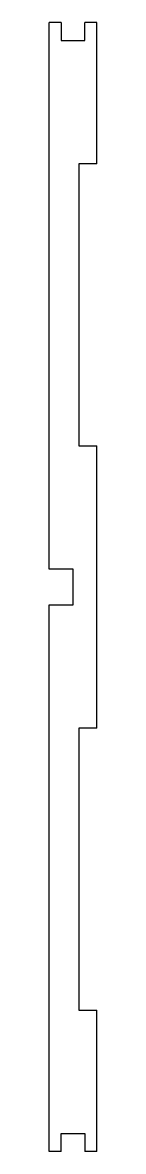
# Model space of a CAD drawing. Header units: millimetres. Extents: x -8 to 0, y -94 to 94.
import ezdxf

# ---------------------------------------------------------------- set-up
doc = ezdxf.new("R2010")
doc.units = ezdxf.units.MM
doc.layers.add('Shape2DView004', color=7, linetype='CONTINUOUS')

msp = doc.modelspace()

# ---------------------------------------------------------------- linework, layer by layer
at = {"layer": 'Shape2DView004'}
for p, q in [((-6, 94.5), (-8, 94.5)), ((-8, 3), (-8, 94.5)), ((-6, 94.5), (-6, 91.5)), ((0, 94.5), (-2, 94.5)), ((-2, 91.5), (-2, 94.5)), ((0, 70.875), (0, 94.5)), ((-6, 91.5), (-2, 91.5)), ((-3, 70.875), (-3, 23.625)), ((0, 70.875), (-3, 70.875)), ((-3, 23.625), (0, 23.625)), ((0, -23.625), (0, 23.625)), ((-4, 3), (-8, 3)), ((-4, -3), (-4, 3)), ((-8, -3), (-4, -3)), ((-8, -94.5), (-8, -3)), ((-3, -23.625), (-3, -70.875)), ((0, -23.625), (-3, -23.625)), ((-3, -70.875), (0, -70.875)), ((0, -94.5), (0, -70.875)), ((-6, -94.5), (-6, -91.5)), ((-6, -91.5), (-2, -91.5)), ((-2, -91.5), (-2, -94.5)), ((-6, -94.5), (-8, -94.5)), ((0, -94.5), (-2, -94.5))]:
    msp.add_line(p, q, dxfattribs=at)

doc.saveas('drawing.dxf')
